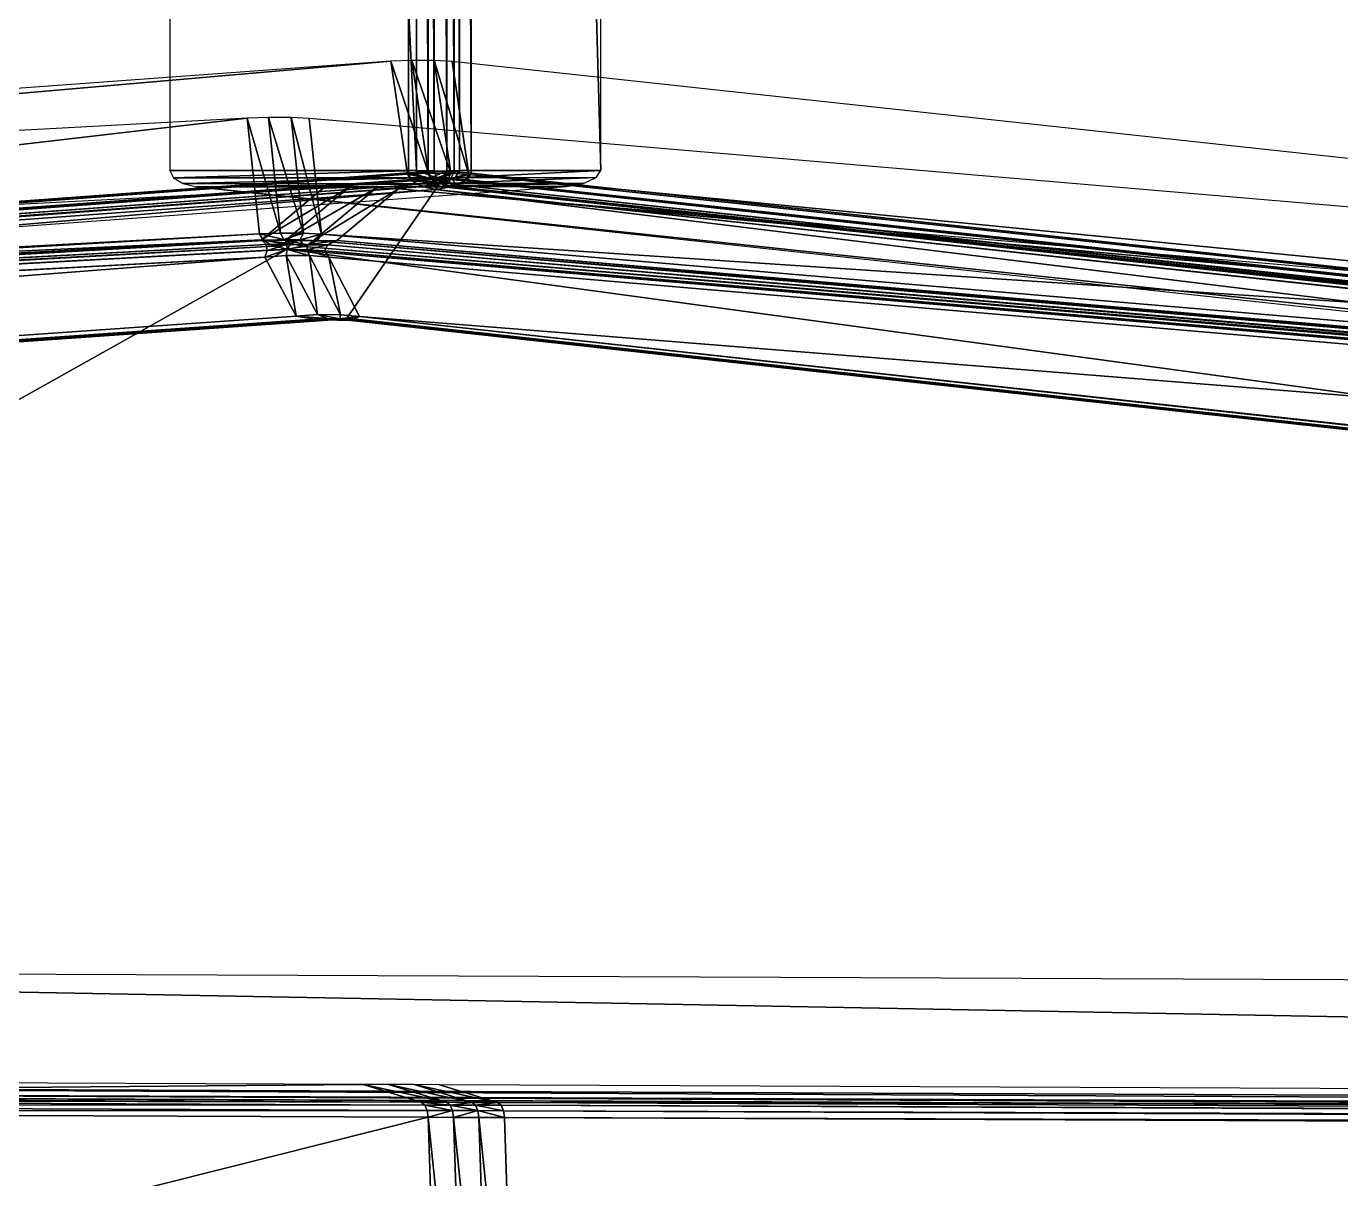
# Model space of a CAD drawing. Extents: x -2.99 to 2.93, y -1.11 to 1.11.
# Drawn here: x 0.383 to 0.5829, y -0.9191 to -0.7438 of the extents above; entities that cross this region are included whole.
import ezdxf

# ---------------------------------------------------------------- set-up
doc = ezdxf.new("R2010")
doc.units = 0
doc.header["$MEASUREMENT"] = 0
doc.layers.get('0').update_dxf_attribs({"linetype": 'CONTINUOUS'})

msp = doc.modelspace()

# ---------------------------------------------------------------- linework, layer by layer
for points in [[(1.50624, 0.94859, 0.29176), (-1.17721, 0.97062, 0.34504), (-1.17721, -0.97062, 0.34504)], [(1.50624, 0.94859, 0.29176), (-1.17721, -0.97062, 0.34504), (1.50624, -0.94859, 0.29176)], [(0.44236, -0.76579, 1.88604), (0.44236, -0.00203, 1.88604), (0.40486, -0.00203, 1.87393)], [(0.44236, -0.76579, 1.88604), (0.40486, -0.00203, 1.87393), (0.40486, -0.76579, 1.87393)], [(0.44413, -0.76596, 1.88676), (0.44414, -0.00203, 1.88673), (0.44115, -0.00203, 1.88661)], [(0.44413, -0.76596, 1.88676), (0.44115, -0.00203, 1.88661), (0.44115, -0.76614, 1.88661)], [(0.44501, -0.76583, 1.88652), (0.44502, -0.00203, 1.8865), (0.44236, -0.00203, 1.88604)], [(0.44501, -0.76583, 1.88652), (0.44236, -0.00203, 1.88604), (0.44236, -0.76579, 1.88604)], [(0.44698, -0.76583, 1.88641), (0.44414, -0.00203, 1.88673), (0.44413, -0.76596, 1.88676)], [(0.44698, -0.76583, 1.88641), (0.447, -0.00203, 1.88641), (0.44414, -0.00203, 1.88673)], [(0.44807, -0.76598, 1.88652), (0.44502, -0.00203, 1.8865), (0.44501, -0.76583, 1.88652)], [(0.44807, -0.76598, 1.88652), (0.44805, -0.00203, 1.88653), (0.44502, -0.00203, 1.8865)], [(0.44891, -0.76579, 1.88564), (0.447, -0.00203, 1.88641), (0.44698, -0.76583, 1.88641)], [(0.44891, -0.76579, 1.88564), (0.44891, -0.00203, 1.88564), (0.447, -0.00203, 1.88641)], [(0.45068, -0.76619, 1.88604), (0.45068, -0.00203, 1.88604), (0.44805, -0.00203, 1.88653)], [(0.45068, -0.76619, 1.88604), (0.44805, -0.00203, 1.88653), (0.44807, -0.76598, 1.88652)], [(0.44891, -0.00203, 1.88564), (0.44891, -0.76579, 1.88564), (0.47036, -0.76579, 1.86997)], [(0.44891, -0.00203, 1.88564), (0.47036, -0.76579, 1.86997), (0.47036, -0.00203, 1.86997)], [(-0.81683, -0.8582, 1.7056), (0.43844, -0.74915, 1.88012), (-0.81936, -0.84105, 1.69975)], [(-0.81683, -0.8582, 1.7056), (0.44096, -0.7663, 1.88598), (0.43844, -0.74915, 1.88012)], [(0.44415, -0.76615, 1.8862), (0.44163, -0.74902, 1.88032), (0.43844, -0.74915, 1.88012)], [(0.44415, -0.76615, 1.8862), (0.43844, -0.74915, 1.88012), (0.44096, -0.7663, 1.88598)], [(0.44758, -0.76617, 1.88599), (0.44504, -0.74904, 1.88012), (0.44163, -0.74902, 1.88032)], [(0.44758, -0.76617, 1.88599), (0.44163, -0.74902, 1.88032), (0.44415, -0.76615, 1.8862)], [(0.4503, -0.76635, 1.88542), (0.44778, -0.74921, 1.87956), (0.44504, -0.74904, 1.88012)], [(0.4503, -0.76635, 1.88542), (0.44504, -0.74904, 1.88012), (0.44758, -0.76617, 1.88599)], [(0.4503, -0.76635, 1.88542), (2.13932, -0.93229, 1.33056), (0.44778, -0.74921, 1.87956)], [(0.1326, -0.79086, 1.78188), (0.41662, -0.75781, 1.81741), (0.13076, -0.77328, 1.77728)], [(0.1326, -0.79086, 1.78188), (0.41846, -0.77539, 1.82201), (0.41662, -0.75781, 1.81741)], [(0.42169, -0.77528, 1.82223), (0.41984, -0.75771, 1.81761), (0.41662, -0.75781, 1.81741)], [(0.42169, -0.77528, 1.82223), (0.41662, -0.75781, 1.81741), (0.41846, -0.77539, 1.82201)], [(0.42515, -0.7753, 1.82202), (0.42329, -0.75773, 1.81739), (0.41984, -0.75771, 1.81761)], [(0.42515, -0.7753, 1.82202), (0.41984, -0.75771, 1.81761), (0.42169, -0.77528, 1.82223)], [(0.42788, -0.77544, 1.82143), (0.42604, -0.75787, 1.81683), (0.42329, -0.75773, 1.81739)], [(0.42788, -0.77544, 1.82143), (0.42329, -0.75773, 1.81739), (0.42515, -0.7753, 1.82202)], [(0.42788, -0.77544, 1.82143), (1.34449, -0.83607, 1.51499), (0.42604, -0.75787, 1.81683)], [(0.44096, -0.7663, 1.88598), (-0.81683, -0.8582, 1.7056), (-0.81701, -0.85927, 1.70558)], [(0.44096, -0.7663, 1.88598), (-0.81701, -0.85927, 1.70558), (0.44163, -0.76732, 1.88609)], [(0.44163, -0.76732, 1.88609), (-0.81701, -0.85927, 1.70558), (-0.81677, -0.86022, 1.70511)], [(0.44163, -0.76732, 1.88609), (-0.81677, -0.86022, 1.70511), (0.4432, -0.76819, 1.88581)], [(0.44115, -0.76614, 1.88661), (-0.81645, -0.85803, 1.70626), (-0.81617, -0.85905, 1.70603)], [(0.44115, -0.76614, 1.88661), (-0.81617, -0.85905, 1.70603), (0.4415, -0.76716, 1.88638)], [(0.4415, -0.76716, 1.88638), (-0.81617, -0.85905, 1.70603), (-0.81533, -0.85982, 1.70538)], [(0.4415, -0.76716, 1.88638), (-0.81533, -0.85982, 1.70538), (0.44241, -0.76792, 1.88575)], [(0.44236, -0.76579, 1.88604), (0.40486, -0.76579, 1.87393), (0.4054, -0.76686, 1.87376)], [(0.44236, -0.76579, 1.88604), (0.4054, -0.76686, 1.87376), (0.44288, -0.76686, 1.88587)], [(0.44288, -0.76686, 1.88587), (0.4054, -0.76686, 1.87376), (0.40689, -0.76776, 1.87327)], [(0.44288, -0.76686, 1.88587), (0.40689, -0.76776, 1.87327), (0.44437, -0.76777, 1.88539)], [(0.44096, -0.7663, 1.88598), (0.44468, -0.76714, 1.88629), (0.44415, -0.76615, 1.8862)], [(0.44096, -0.7663, 1.88598), (0.44163, -0.76732, 1.88609), (0.44468, -0.76714, 1.88629)], [(0.44115, -0.76614, 1.88661), (0.44436, -0.76694, 1.88652), (0.44413, -0.76596, 1.88676)], [(0.44115, -0.76614, 1.88661), (0.4415, -0.76716, 1.88638), (0.44436, -0.76694, 1.88652)], [(0.4415, -0.76716, 1.88638), (0.445, -0.76748, 1.88608), (0.44436, -0.76694, 1.88652)], [(0.4415, -0.76716, 1.88638), (0.44241, -0.76792, 1.88575), (0.445, -0.76748, 1.88608)], [(0.44163, -0.76732, 1.88609), (0.44579, -0.76776, 1.88609), (0.44468, -0.76714, 1.88629)], [(0.44163, -0.76732, 1.88609), (0.4432, -0.76819, 1.88581), (0.44579, -0.76776, 1.88609)], [(0.44236, -0.76579, 1.88604), (0.44288, -0.76686, 1.88587), (0.44543, -0.76687, 1.88633)], [(0.44236, -0.76579, 1.88604), (0.44543, -0.76687, 1.88633), (0.44501, -0.76583, 1.88652)], [(0.44288, -0.76686, 1.88587), (0.44437, -0.76777, 1.88539), (0.44648, -0.7675, 1.88599)], [(0.44288, -0.76686, 1.88587), (0.44648, -0.7675, 1.88599), (0.44543, -0.76687, 1.88633)], [(0.44698, -0.76583, 1.88641), (0.44413, -0.76596, 1.88676), (0.44436, -0.76694, 1.88652)], [(0.44758, -0.76617, 1.88599), (0.44415, -0.76615, 1.8862), (0.44468, -0.76714, 1.88629)], [(0.44698, -0.76583, 1.88641), (0.44436, -0.76694, 1.88652), (0.44637, -0.76685, 1.88627)], [(0.44637, -0.76685, 1.88627), (0.44436, -0.76694, 1.88652), (0.445, -0.76748, 1.88608)], [(0.44758, -0.76617, 1.88599), (0.44468, -0.76714, 1.88629), (0.4471, -0.76716, 1.88614)], [(0.4471, -0.76716, 1.88614), (0.44468, -0.76714, 1.88629), (0.44579, -0.76776, 1.88609)], [(0.44628, -0.76774, 1.88527), (0.44637, -0.76685, 1.88627), (0.445, -0.76748, 1.88608)], [(0.44807, -0.76598, 1.88652), (0.44501, -0.76583, 1.88652), (0.44543, -0.76687, 1.88633)], [(0.44807, -0.76598, 1.88652), (0.44543, -0.76687, 1.88633), (0.44758, -0.76697, 1.88633)], [(0.44648, -0.7675, 1.88599), (0.44758, -0.76697, 1.88633), (0.44543, -0.76687, 1.88633)], [(0.44786, -0.76822, 1.88553), (0.4471, -0.76716, 1.88614), (0.44579, -0.76776, 1.88609)], [(0.44628, -0.76774, 1.88527), (0.44822, -0.76686, 1.88554), (0.44637, -0.76685, 1.88627)], [(0.44628, -0.76774, 1.88527), (0.46772, -0.76774, 1.86959), (0.46966, -0.76685, 1.86987)], [(0.44628, -0.76774, 1.88527), (0.46966, -0.76685, 1.86987), (0.44822, -0.76686, 1.88554)], [(0.44891, -0.76579, 1.88564), (0.44698, -0.76583, 1.88641), (0.44637, -0.76685, 1.88627)], [(0.44891, -0.76579, 1.88564), (0.44637, -0.76685, 1.88627), (0.44822, -0.76686, 1.88554)], [(0.44853, -0.76797, 1.88538), (0.44758, -0.76697, 1.88633), (0.44648, -0.7675, 1.88599)], [(0.4503, -0.76635, 1.88542), (0.44758, -0.76617, 1.88599), (0.4471, -0.76716, 1.88614)], [(0.4503, -0.76635, 1.88542), (0.4471, -0.76716, 1.88614), (0.44972, -0.76736, 1.88561)], [(0.44786, -0.76822, 1.88553), (0.44972, -0.76736, 1.88561), (0.4471, -0.76716, 1.88614)], [(0.45068, -0.76619, 1.88604), (0.44807, -0.76598, 1.88652), (0.44758, -0.76697, 1.88633)], [(0.45068, -0.76619, 1.88604), (0.44758, -0.76697, 1.88633), (0.45009, -0.76721, 1.88587)], [(0.44853, -0.76797, 1.88538), (0.45009, -0.76721, 1.88587), (0.44758, -0.76697, 1.88633)], [(0.44786, -0.76822, 1.88553), (2.14198, -0.95051, 1.33635), (0.44972, -0.76736, 1.88561)], [(0.44822, -0.76686, 1.88554), (0.46966, -0.76685, 1.86987), (0.47036, -0.76579, 1.86997)], [(0.44822, -0.76686, 1.88554), (0.47036, -0.76579, 1.86997), (0.44891, -0.76579, 1.88564)], [(0.44853, -0.76797, 1.88538), (2.14151, -0.95028, 1.3369), (0.45009, -0.76721, 1.88587)], [(0.44972, -0.76736, 1.88561), (2.14184, -0.94943, 1.33642), (0.4503, -0.76635, 1.88542)], [(0.44972, -0.76736, 1.88561), (2.14198, -0.95051, 1.33635), (2.14184, -0.94943, 1.33642)], [(0.45009, -0.76721, 1.88587), (2.14205, -0.94925, 1.33709), (0.45068, -0.76619, 1.88604)], [(0.45009, -0.76721, 1.88587), (2.14151, -0.95028, 1.3369), (2.14205, -0.94925, 1.33709)], [(0.4503, -0.76635, 1.88542), (2.14184, -0.94943, 1.33642), (2.13932, -0.93229, 1.33056)], [(0.44524, -0.76868, 1.88521), (-0.8234, -0.87616, 1.6651), (0.43175, -0.7882, 1.83542)], [(0.41879, -0.77632, 1.82441), (-0.82315, -0.83407, 1.66662), (0.42816, -0.76847, 1.83914)], [(0.4432, -0.76819, 1.88581), (-0.81677, -0.86022, 1.70511), (-0.81616, -0.86084, 1.70431)], [(0.4432, -0.76819, 1.88581), (-0.81616, -0.86084, 1.70431), (0.44524, -0.76868, 1.88521)], [(0.44241, -0.76792, 1.88575), (-0.81533, -0.85982, 1.70538), (-0.81417, -0.8601, 1.70451)], [(0.44241, -0.76792, 1.88575), (-0.81417, -0.8601, 1.70451), (0.44363, -0.7682, 1.88488)], [(0.44363, -0.7682, 1.88488), (-0.81417, -0.8601, 1.70451), (-0.79272, -0.8601, 1.68883)], [(0.44363, -0.7682, 1.88488), (-0.79272, -0.8601, 1.68883), (0.46508, -0.7682, 1.86921)], [(0.44437, -0.76777, 1.88539), (0.40689, -0.76776, 1.87327), (0.40892, -0.76825, 1.87261)], [(0.44437, -0.76777, 1.88539), (0.40892, -0.76825, 1.87261), (0.44642, -0.76825, 1.88472)], [(2.13796, -0.95133, 1.33572), (0.44642, -0.76825, 1.88472), (0.40892, -0.76825, 1.87261)], [(2.13796, -0.95133, 1.33572), (0.40892, -0.76825, 1.87261), (2.10046, -0.95133, 1.32361)], [(0.41879, -0.77632, 1.82441), (0.42816, -0.76847, 1.83914), (0.43208, -0.76836, 1.83937)], [(0.41879, -0.77632, 1.82441), (0.43208, -0.76836, 1.83937), (0.42244, -0.77642, 1.82421)], [(0.42244, -0.77642, 1.82421), (0.43208, -0.76836, 1.83937), (0.43628, -0.76839, 1.83911)], [(0.42244, -0.77642, 1.82421), (0.43628, -0.76839, 1.83911), (0.42663, -0.77645, 1.82395)], [(0.42663, -0.77645, 1.82395), (0.43628, -0.76839, 1.83911), (0.43963, -0.76856, 1.83842)], [(0.42663, -0.77645, 1.82395), (0.43963, -0.76856, 1.83842), (0.43025, -0.77639, 1.82369)], [(2.03661, -0.91347, 1.29593), (0.43025, -0.77639, 1.82369), (0.43963, -0.76856, 1.83842)], [(2.03661, -0.91347, 1.29593), (0.43963, -0.76856, 1.83842), (2.07489, -0.90872, 1.30689)], [(0.44363, -0.7682, 1.88488), (0.445, -0.76748, 1.88608), (0.44241, -0.76792, 1.88575)], [(0.44524, -0.76868, 1.88521), (0.44579, -0.76776, 1.88609), (0.4432, -0.76819, 1.88581)], [(0.44363, -0.7682, 1.88488), (0.44628, -0.76774, 1.88527), (0.445, -0.76748, 1.88608)], [(0.44363, -0.7682, 1.88488), (0.46508, -0.7682, 1.86921), (0.46772, -0.76774, 1.86959)], [(0.44363, -0.7682, 1.88488), (0.46772, -0.76774, 1.86959), (0.44628, -0.76774, 1.88527)], [(0.44642, -0.76825, 1.88472), (0.44648, -0.7675, 1.88599), (0.44437, -0.76777, 1.88539)], [(0.44524, -0.76868, 1.88521), (0.44786, -0.76822, 1.88553), (0.44579, -0.76776, 1.88609)], [(0.44524, -0.76868, 1.88521), (2.14125, -0.95147, 1.33592), (0.44786, -0.76822, 1.88553)], [(0.44524, -0.76868, 1.88521), (2.13984, -0.95209, 1.33521), (2.14125, -0.95147, 1.33592)], [(0.44642, -0.76825, 1.88472), (0.44853, -0.76797, 1.88538), (0.44648, -0.7675, 1.88599)], [(0.44642, -0.76825, 1.88472), (2.14001, -0.95104, 1.3364), (0.44853, -0.76797, 1.88538)], [(0.44642, -0.76825, 1.88472), (2.13796, -0.95133, 1.33572), (2.14001, -0.95104, 1.3364)], [(0.44786, -0.76822, 1.88553), (2.14125, -0.95147, 1.33592), (2.14198, -0.95051, 1.33635)], [(0.44853, -0.76797, 1.88538), (2.14001, -0.95104, 1.3364), (2.14151, -0.95028, 1.3369)], [(0.41846, -0.77539, 1.82201), (0.1326, -0.79086, 1.78188), (0.13288, -0.79192, 1.78186)], [(0.41846, -0.77539, 1.82201), (0.13288, -0.79192, 1.78186), (0.41909, -0.77642, 1.82205)], [(0.41846, -0.77539, 1.82201), (0.42218, -0.77628, 1.82225), (0.42169, -0.77528, 1.82223)], [(0.41846, -0.77539, 1.82201), (0.41909, -0.77642, 1.82205), (0.42218, -0.77628, 1.82225)], [(0.42515, -0.7753, 1.82202), (0.42169, -0.77528, 1.82223), (0.42218, -0.77628, 1.82225)], [(0.42515, -0.7753, 1.82202), (0.42218, -0.77628, 1.82225), (0.42461, -0.77629, 1.8221)], [(0.42788, -0.77544, 1.82143), (0.42515, -0.7753, 1.82202), (0.42461, -0.77629, 1.8221)], [(0.42788, -0.77544, 1.82143), (0.42461, -0.77629, 1.8221), (0.42724, -0.77647, 1.82154)], [(1.34633, -0.85365, 1.51959), (0.42788, -0.77544, 1.82143), (0.42724, -0.77647, 1.82154)], [(0.42788, -0.77544, 1.82143), (1.34633, -0.85365, 1.51959), (1.34449, -0.83607, 1.51499)], [(0.41879, -0.77632, 1.82441), (-0.80106, -0.84233, 1.65312), (-0.82315, -0.83407, 1.66662)], [(0.41949, -0.77702, 1.82376), (-0.80106, -0.84233, 1.65312), (0.41879, -0.77632, 1.82441)], [(0.41949, -0.77702, 1.82376), (-0.79999, -0.84304, 1.65247), (-0.80106, -0.84233, 1.65312)], [(0.41966, -0.77795, 1.82355), (-0.79999, -0.84304, 1.65247), (0.41949, -0.77702, 1.82376)], [(0.41909, -0.77642, 1.82205), (0.13288, -0.79192, 1.78186), (0.13322, -0.79284, 1.78135)], [(0.41909, -0.77642, 1.82205), (0.13322, -0.79284, 1.78135), (0.42063, -0.77728, 1.8217)], [(0.42063, -0.77728, 1.8217), (0.13322, -0.79284, 1.78135), (0.13353, -0.79338, 1.78047)], [(0.42063, -0.77728, 1.8217), (0.13353, -0.79338, 1.78047), (0.42266, -0.77772, 1.82107)], [(0.41879, -0.77632, 1.82441), (0.42244, -0.77642, 1.82421), (0.42265, -0.77704, 1.82372)], [(0.41879, -0.77632, 1.82441), (0.42265, -0.77704, 1.82372), (0.41949, -0.77702, 1.82376)], [(0.41909, -0.77642, 1.82205), (0.42326, -0.77688, 1.822), (0.42218, -0.77628, 1.82225)], [(0.41909, -0.77642, 1.82205), (0.42063, -0.77728, 1.8217), (0.42326, -0.77688, 1.822)], [(0.41966, -0.77795, 1.82355), (0.41949, -0.77702, 1.82376), (0.42265, -0.77704, 1.82372)], [(0.41966, -0.77795, 1.82355), (0.42265, -0.77704, 1.82372), (0.42268, -0.7778, 1.8236)], [(0.42266, -0.77772, 1.82107), (0.42326, -0.77688, 1.822), (0.42063, -0.77728, 1.8217)], [(0.42461, -0.77629, 1.8221), (0.42218, -0.77628, 1.82225), (0.42326, -0.77688, 1.822)], [(0.42244, -0.77642, 1.82421), (0.42663, -0.77645, 1.82395), (0.42584, -0.77706, 1.82352)], [(0.42244, -0.77642, 1.82421), (0.42584, -0.77706, 1.82352), (0.42265, -0.77704, 1.82372)], [(0.42584, -0.77706, 1.82352), (0.42268, -0.7778, 1.8236), (0.42265, -0.77704, 1.82372)], [(0.42266, -0.77772, 1.82107), (0.42533, -0.77731, 1.82141), (0.42326, -0.77688, 1.822)], [(1.34616, -0.85568, 1.51879), (0.42533, -0.77731, 1.82141), (0.42266, -0.77772, 1.82107)], [(0.42584, -0.77706, 1.82352), (0.42566, -0.77782, 1.82341), (0.42268, -0.7778, 1.8236)], [(0.42533, -0.77731, 1.82141), (0.42461, -0.77629, 1.8221), (0.42326, -0.77688, 1.822)], [(0.42533, -0.77731, 1.82141), (0.42724, -0.77647, 1.82154), (0.42461, -0.77629, 1.8221)], [(1.34666, -0.85474, 1.51937), (0.42724, -0.77647, 1.82154), (0.42533, -0.77731, 1.82141)], [(1.34666, -0.85474, 1.51937), (0.42533, -0.77731, 1.82141), (1.34616, -0.85568, 1.51879)], [(0.42884, -0.77708, 1.82317), (0.42566, -0.77782, 1.82341), (0.42584, -0.77706, 1.82352)], [(0.42884, -0.77708, 1.82317), (0.4284, -0.778, 1.82299), (0.42566, -0.77782, 1.82341)], [(0.43025, -0.77639, 1.82369), (0.42884, -0.77708, 1.82317), (0.42584, -0.77706, 1.82352)], [(0.43025, -0.77639, 1.82369), (0.42584, -0.77706, 1.82352), (0.42663, -0.77645, 1.82395)], [(1.34633, -0.85365, 1.51959), (0.42724, -0.77647, 1.82154), (1.34666, -0.85474, 1.51937)], [(2.0343, -0.91503, 1.29469), (0.4284, -0.778, 1.82299), (0.42884, -0.77708, 1.82317)], [(2.03514, -0.91407, 1.2952), (0.42884, -0.77708, 1.82317), (0.43025, -0.77639, 1.82369)], [(2.0343, -0.91503, 1.29469), (0.42884, -0.77708, 1.82317), (2.03514, -0.91407, 1.2952)], [(2.03514, -0.91407, 1.2952), (0.43025, -0.77639, 1.82369), (2.03661, -0.91347, 1.29593)], [(0.41928, -0.77892, 1.8238), (0.42406, -0.7879, 1.83123), (-0.82282, -0.87507, 1.66236)], [(0.41928, -0.77892, 1.8238), (-0.82282, -0.87507, 1.66236), (-0.79992, -0.84514, 1.65228)], [(0.41966, -0.77795, 1.82355), (-0.79957, -0.84408, 1.65216), (-0.79999, -0.84304, 1.65247)], [(0.41928, -0.77892, 1.8238), (-0.79992, -0.84514, 1.65228), (-0.79957, -0.84408, 1.65216)], [(0.41928, -0.77892, 1.8238), (-0.79957, -0.84408, 1.65216), (0.41966, -0.77795, 1.82355)], [(0.41928, -0.77892, 1.8238), (0.41966, -0.77795, 1.82355), (0.42268, -0.7778, 1.8236)], [(0.41928, -0.77892, 1.8238), (0.42268, -0.7778, 1.8236), (0.42254, -0.77868, 1.82386)], [(0.42254, -0.77868, 1.82386), (0.42406, -0.7879, 1.83123), (0.41928, -0.77892, 1.8238)], [(0.42609, -0.7787, 1.82364), (0.42254, -0.77868, 1.82386), (0.42268, -0.7778, 1.8236)], [(0.42609, -0.7787, 1.82364), (0.42729, -0.78767, 1.83131), (0.42254, -0.77868, 1.82386)], [(0.42254, -0.77868, 1.82386), (0.42729, -0.78767, 1.83131), (0.42406, -0.7879, 1.83123)], [(1.34616, -0.85568, 1.51879), (0.42266, -0.77772, 1.82107), (1.34495, -0.85625, 1.51797)], [(0.42609, -0.7787, 1.82364), (0.42268, -0.7778, 1.8236), (0.42566, -0.77782, 1.82341)], [(0.42903, -0.77896, 1.82319), (0.42609, -0.7787, 1.82364), (0.42566, -0.77782, 1.82341)], [(0.42903, -0.77896, 1.82319), (0.42566, -0.77782, 1.82341), (0.4284, -0.778, 1.82299)], [(0.42903, -0.77896, 1.82319), (0.43079, -0.7877, 1.83109), (0.42609, -0.7787, 1.82364)], [(0.42609, -0.7787, 1.82364), (0.43079, -0.7877, 1.83109), (0.42729, -0.78767, 1.83131)], [(2.03428, -0.91613, 1.29453), (0.42903, -0.77896, 1.82319), (0.4284, -0.778, 1.82299)], [(2.03428, -0.91613, 1.29453), (0.4284, -0.778, 1.82299), (2.0343, -0.91503, 1.29469)], [(2.03428, -0.91613, 1.29453), (0.43367, -0.78798, 1.83064), (0.42903, -0.77896, 1.82319)], [(0.42903, -0.77896, 1.82319), (0.43367, -0.78798, 1.83064), (0.43079, -0.7877, 1.83109)], [(0.43175, -0.7882, 1.83542), (-0.8234, -0.87616, 1.6651), (-0.8228, -0.87623, 1.66409)], [(0.42684, -0.78838, 1.83247), (-0.82282, -0.87507, 1.66236), (0.42406, -0.7879, 1.83123)], [(0.42684, -0.78838, 1.83247), (-0.82259, -0.87583, 1.6631), (-0.82282, -0.87507, 1.66236)], [(0.42965, -0.78849, 1.834), (-0.8228, -0.87623, 1.66409), (-0.82259, -0.87583, 1.6631)], [(0.42965, -0.78849, 1.834), (-0.82259, -0.87583, 1.6631), (0.42684, -0.78838, 1.83247)], [(0.42406, -0.7879, 1.83123), (0.42729, -0.78767, 1.83131), (0.42884, -0.78829, 1.8324)], [(0.42406, -0.7879, 1.83123), (0.42884, -0.78829, 1.8324), (0.42684, -0.78838, 1.83247)], [(0.42965, -0.78849, 1.834), (0.42684, -0.78838, 1.83247), (0.42884, -0.78829, 1.8324)], [(0.42729, -0.78767, 1.83131), (0.43079, -0.7877, 1.83109), (0.4307, -0.7883, 1.83229)], [(0.42729, -0.78767, 1.83131), (0.4307, -0.7883, 1.83229), (0.42884, -0.78829, 1.8324)], [(0.42965, -0.78849, 1.834), (0.42884, -0.78829, 1.8324), (0.43033, -0.78854, 1.83323)], [(0.4307, -0.7883, 1.83229), (0.43033, -0.78854, 1.83323), (0.42884, -0.78829, 1.8324)], [(0.43175, -0.7882, 1.83542), (0.42965, -0.78849, 1.834), (0.43033, -0.78854, 1.83323)], [(0.43175, -0.7882, 1.83542), (0.43033, -0.78854, 1.83323), (0.43191, -0.7885, 1.83387)], [(0.43261, -0.78842, 1.83212), (0.43033, -0.78854, 1.83323), (0.4307, -0.7883, 1.83229)], [(0.43261, -0.78842, 1.83212), (0.43191, -0.7885, 1.83387), (0.43033, -0.78854, 1.83323)], [(0.43367, -0.78798, 1.83064), (0.4307, -0.7883, 1.83229), (0.43079, -0.7877, 1.83109)], [(0.43367, -0.78798, 1.83064), (0.43261, -0.78842, 1.83212), (0.4307, -0.7883, 1.83229)], [(2.10789, -0.97227, 1.28458), (0.43175, -0.7882, 1.83542), (0.43191, -0.7885, 1.83387)], [(2.10574, -0.97224, 1.28393), (0.43191, -0.7885, 1.83387), (0.43261, -0.78842, 1.83212)], [(2.10789, -0.97227, 1.28458), (0.43191, -0.7885, 1.83387), (2.10574, -0.97224, 1.28393)], [(2.10418, -0.97172, 1.28334), (0.43261, -0.78842, 1.83212), (0.43367, -0.78798, 1.83064)], [(2.10574, -0.97224, 1.28393), (0.43261, -0.78842, 1.83212), (2.10418, -0.97172, 1.28334)], [(2.03428, -0.91613, 1.29453), (2.10355, -0.97083, 1.28293), (0.43367, -0.78798, 1.83064)], [(2.10418, -0.97172, 1.28334), (0.43367, -0.78798, 1.83064), (2.10355, -0.97083, 1.28293)], [(1.40501, -0.90976, 1.32817), (0.19357, -0.90472, 1.39592), (0.19173, -0.88714, 1.39132)], [(1.40501, -0.90976, 1.32817), (0.19173, -0.88714, 1.39132), (1.40317, -0.89218, 1.32357)], [(1.40496, -0.91066, 1.32869), (0.19368, -0.90562, 1.39643), (0.19357, -0.90472, 1.39592)], [(1.40496, -0.91066, 1.32869), (0.19357, -0.90472, 1.39592), (1.40501, -0.90976, 1.32817)], [(0.22697, -0.90652, 1.39266), (0.43423, -0.90472, 1.36386), (0.21815, -0.90382, 1.37595)], [(0.22697, -0.90652, 1.39266), (0.44306, -0.90742, 1.38058), (0.43423, -0.90472, 1.36386)], [(0.44693, -0.90743, 1.38036), (0.4381, -0.90473, 1.36365), (0.43423, -0.90472, 1.36386)], [(0.44693, -0.90743, 1.38036), (0.43423, -0.90472, 1.36386), (0.44306, -0.90742, 1.38058)], [(0.45079, -0.90745, 1.38014), (0.44197, -0.90475, 1.36343), (0.4381, -0.90473, 1.36365)], [(0.45079, -0.90745, 1.38014), (0.4381, -0.90473, 1.36365), (0.44693, -0.90743, 1.38036)], [(0.45466, -0.90746, 1.37993), (0.44583, -0.90477, 1.36321), (0.44197, -0.90475, 1.36343)], [(0.45466, -0.90746, 1.37993), (0.44197, -0.90475, 1.36343), (0.45079, -0.90745, 1.38014)], [(0.45466, -0.90746, 1.37993), (1.39543, -0.90872, 1.31011), (0.44583, -0.90477, 1.36321)], [(1.4044, -0.91116, 1.33058), (0.19362, -0.90612, 1.3983), (0.19369, -0.90613, 1.39731)], [(1.40474, -0.91117, 1.32958), (0.19369, -0.90613, 1.39731), (0.19368, -0.90562, 1.39643)], [(1.40474, -0.91117, 1.32958), (0.19368, -0.90562, 1.39643), (1.40496, -0.91066, 1.32869)], [(1.4044, -0.91116, 1.33058), (0.19369, -0.90613, 1.39731), (1.40474, -0.91117, 1.32958)], [(0.44306, -0.90742, 1.38058), (0.22697, -0.90652, 1.39266), (0.22751, -0.90693, 1.39355)], [(0.44306, -0.90742, 1.38058), (0.22751, -0.90693, 1.39355), (0.4436, -0.90786, 1.38144)], [(0.4436, -0.90786, 1.38144), (0.22751, -0.90693, 1.39355), (0.22787, -0.90779, 1.3941)], [(0.4436, -0.90786, 1.38144), (0.22787, -0.90779, 1.3941), (0.44399, -0.90868, 1.38204)], [(0.44399, -0.90868, 1.38204), (0.22787, -0.90779, 1.3941), (0.22799, -0.90882, 1.39423)], [(0.44399, -0.90868, 1.38204), (0.22799, -0.90882, 1.39423), (0.4441, -0.90972, 1.38215)], [(0.22892, -0.96384, 1.38636), (0.4441, -0.90972, 1.38215), (0.22799, -0.90882, 1.39423)], [(0.44306, -0.90742, 1.38058), (0.4436, -0.90786, 1.38144), (0.44746, -0.90788, 1.38128)], [(0.44306, -0.90742, 1.38058), (0.44746, -0.90788, 1.38128), (0.44693, -0.90743, 1.38036)], [(0.4436, -0.90786, 1.38144), (0.44399, -0.90868, 1.38204), (0.44782, -0.90866, 1.38181)], [(0.4436, -0.90786, 1.38144), (0.44782, -0.90866, 1.38181), (0.44746, -0.90788, 1.38128)], [(0.4441, -0.90972, 1.38215), (0.44782, -0.90866, 1.38181), (0.44399, -0.90868, 1.38204)], [(0.4441, -0.90972, 1.38215), (0.44797, -0.90974, 1.38193), (0.44782, -0.90866, 1.38181)], [(0.45079, -0.90745, 1.38014), (0.44693, -0.90743, 1.38036), (0.44746, -0.90788, 1.38128)], [(0.45079, -0.90745, 1.38014), (0.44746, -0.90788, 1.38128), (0.45133, -0.90789, 1.38106)], [(0.44746, -0.90788, 1.38128), (0.44782, -0.90866, 1.38181), (0.45169, -0.90867, 1.38159)], [(0.44746, -0.90788, 1.38128), (0.45169, -0.90867, 1.38159), (0.45133, -0.90789, 1.38106)], [(0.44797, -0.90974, 1.38193), (0.45169, -0.90867, 1.38159), (0.44782, -0.90866, 1.38181)], [(0.44797, -0.90974, 1.38193), (0.45184, -0.90976, 1.38171), (0.45169, -0.90867, 1.38159)], [(0.45466, -0.90746, 1.37993), (0.45079, -0.90745, 1.38014), (0.45133, -0.90789, 1.38106)], [(0.45466, -0.90746, 1.37993), (0.45133, -0.90789, 1.38106), (0.45521, -0.90788, 1.38081)], [(0.45558, -0.90874, 1.38136), (0.45521, -0.90788, 1.38081), (0.45133, -0.90789, 1.38106)], [(0.45558, -0.90874, 1.38136), (0.45133, -0.90789, 1.38106), (0.45169, -0.90867, 1.38159)], [(0.45571, -0.90977, 1.3815), (0.45558, -0.90874, 1.38136), (0.45169, -0.90867, 1.38159)], [(0.45571, -0.90977, 1.3815), (0.45169, -0.90867, 1.38159), (0.45184, -0.90976, 1.38171)], [(0.45466, -0.90746, 1.37993), (1.40425, -0.91142, 1.32682), (1.39543, -0.90872, 1.31011)], [(1.40425, -0.91142, 1.32682), (0.45466, -0.90746, 1.37993), (0.45521, -0.90788, 1.38081)], [(1.40425, -0.91142, 1.32682), (0.45521, -0.90788, 1.38081), (1.40476, -0.91183, 1.32771)], [(1.40476, -0.91183, 1.32771), (0.45521, -0.90788, 1.38081), (0.45558, -0.90874, 1.38136)], [(1.40476, -0.91183, 1.32771), (0.45558, -0.90874, 1.38136), (1.40519, -0.91268, 1.32828)], [(1.40519, -0.91268, 1.32828), (0.45558, -0.90874, 1.38136), (0.45571, -0.90977, 1.3815)], [(0.22892, -0.96384, 1.38636), (0.44591, -0.96474, 1.37422), (0.4441, -0.90972, 1.38215)], [(0.4441, -0.90972, 1.38215), (0.44591, -0.96474, 1.37422), (0.44978, -0.96475, 1.374)], [(0.4441, -0.90972, 1.38215), (0.44978, -0.96475, 1.374), (0.44797, -0.90974, 1.38193)], [(0.44797, -0.90974, 1.38193), (0.44978, -0.96475, 1.374), (0.45365, -0.96477, 1.37379)], [(0.44797, -0.90974, 1.38193), (0.45365, -0.96477, 1.37379), (0.45184, -0.90976, 1.38171)], [(0.45184, -0.90976, 1.38171), (0.45365, -0.96477, 1.37379), (0.45752, -0.96479, 1.37357)], [(0.45184, -0.90976, 1.38171), (0.45752, -0.96479, 1.37357), (0.45571, -0.90977, 1.3815)], [(0.45752, -0.96479, 1.37357), (1.40542, -0.91372, 1.32838), (0.45571, -0.90977, 1.3815)], [(1.40519, -0.91268, 1.32828), (0.45571, -0.90977, 1.3815), (1.40542, -0.91372, 1.32838)], [(0.45752, -0.96479, 1.37357), (1.41097, -0.96875, 1.32025), (1.40542, -0.91372, 1.32838)]]:
    msp.add_3dface(points)
at = {"color": 250, "true_color": 0x393939}
for points in [[(-0.81645, -0.85803, 1.70626), (0.44115, -0.76614, 1.88661), (0.44115, -0.00203, 1.88661)], [(-0.81645, -0.85803, 1.70626), (0.44115, -0.00203, 1.88661), (-0.81645, -0.00203, 1.70626)]]:
    msp.add_3dface(points, dxfattribs=at)
at = {"color": 250}
for points in [[(2.14205, -0.94925, 1.33709), (2.15017, -0.00203, 1.33445), (0.45068, -0.00203, 1.88604)], [(2.14205, -0.94925, 1.33709), (0.45068, -0.00203, 1.88604), (0.45068, -0.76619, 1.88604)], [(0.42266, -0.77772, 1.82107), (0.13353, -0.79338, 1.78047), (0.19362, -0.90612, 1.3983)], [(0.42266, -0.77772, 1.82107), (0.19362, -0.90612, 1.3983), (1.4044, -0.91116, 1.33058)], [(1.4044, -0.91116, 1.33058), (1.34495, -0.85625, 1.51797), (0.42266, -0.77772, 1.82107)]]:
    msp.add_3dface(points, dxfattribs=at)
at = {"color": 8, "true_color": 0x6e7988}
for points in [[(0.44524, -0.76868, 1.88521), (-0.81616, -0.86084, 1.70431), (-0.8234, -0.87616, 1.6651)], [(0.43175, -0.7882, 1.83542), (2.10789, -0.97227, 1.28458), (0.44524, -0.76868, 1.88521)], [(2.10789, -0.97227, 1.28458), (2.13984, -0.95209, 1.33521), (0.44524, -0.76868, 1.88521)], [(0.43175, -0.7882, 1.83542), (-0.8228, -0.87623, 1.66409), (0.42965, -0.78849, 1.834)]]:
    msp.add_3dface(points, dxfattribs=at)

doc.saveas('drawing.dxf')
